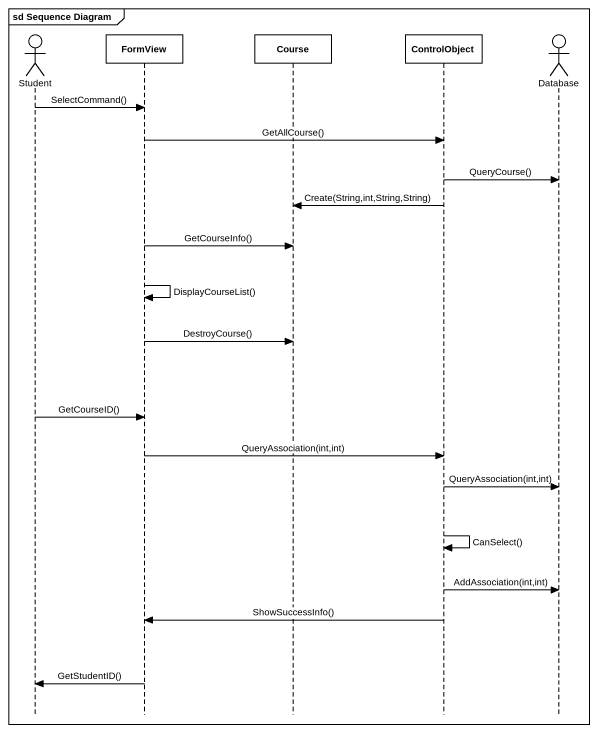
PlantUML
@startuml
mainframe sd Sequence Diagram
hide footbox
actor Student
participant FormView
participant Course
participant ControlObject
actor "Database" as Database_

Student -> FormView : SelectCommand()
FormView -> ControlObject : GetAllCourse()
ControlObject -> Database_ : QueryCourse()
ControlObject -> Course : Create(String,int,String,String)
FormView -> Course : GetCourseInfo()
FormView -> FormView : DisplayCourseList()
FormView -> Course : DestroyCourse()
Student -> FormView : GetCourseID()
FormView -> ControlObject : QueryAssociation(int,int)
ControlObject -> Database_ : QueryAssociation(int,int)
ControlObject -> ControlObject : CanSelect()
ControlObject -> Database_ : AddAssociation(int,int)
ControlObject -> FormView : ShowSuccessInfo()
FormView -> Student : GetStudentID()
@enduml
